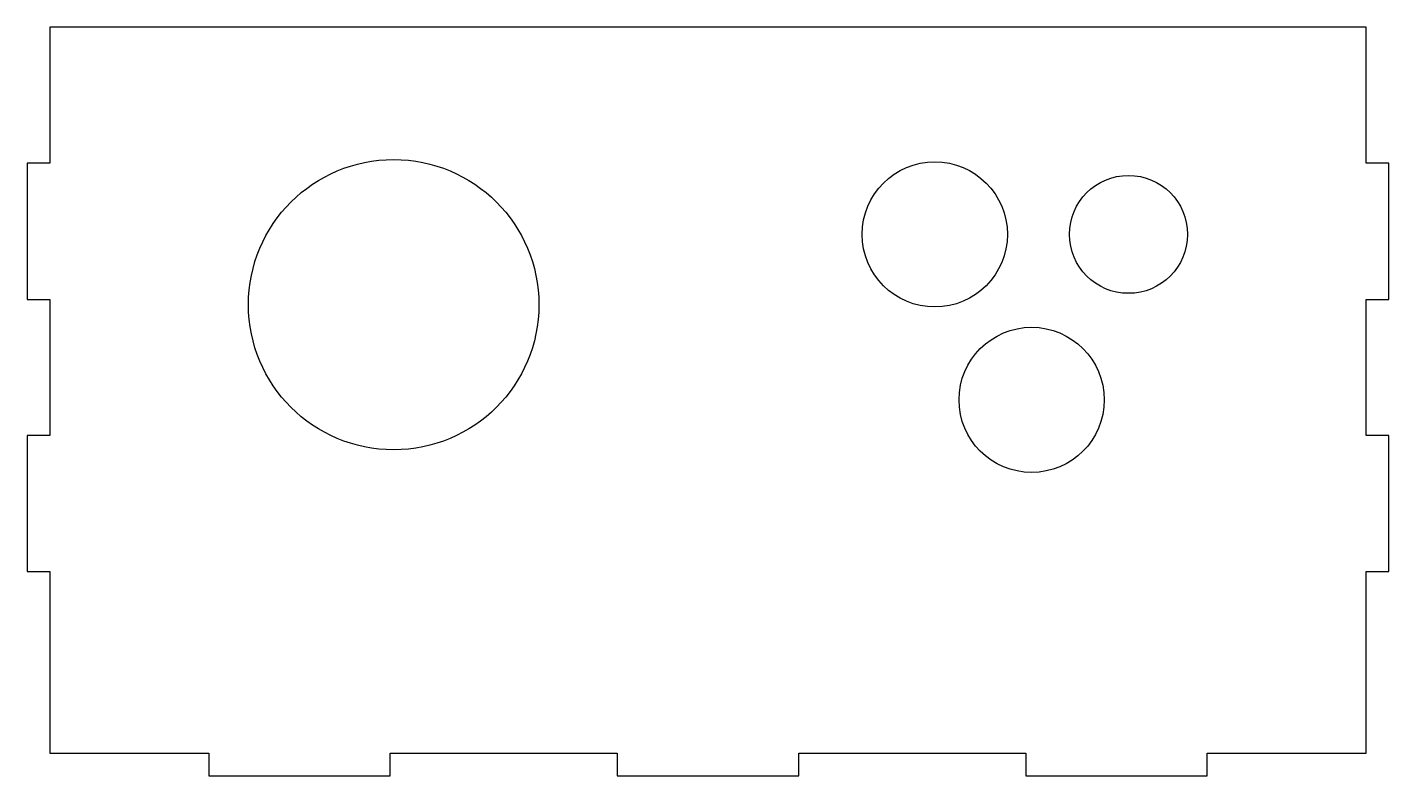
# Model space of a CAD drawing. Header units: inches. Extents: x -7.5 to 0, y 0 to 4.12.
import ezdxf

# ---------------------------------------------------------------- set-up
doc = ezdxf.new("R2010")
doc.units = ezdxf.units.IN
doc.layers.get('0').update_dxf_attribs({"linetype": 'CONTINUOUS'})

msp = doc.modelspace()

# ---------------------------------------------------------------- linework, layer by layer
msp.add_lwpolyline([(-6.5, 0.125), (-6.5, 0), (-5.5, 0), (-5.5, 0.125), (-4.25, 0.125), (-4.25, 0), (-3.25, 0), (-3.25, 0.125), (-2, 0.125), (-2, 0), (-1, 0), (-1, 0.125), (-0.125, 0.125), (-0.125, 1.125), (0, 1.125), (0, 1.875), (-0.125, 1.875), (-0.125, 2.625), (0, 2.625), (0, 3.375), (-0.125, 3.375), (-0.125, 4.125), (-7.375, 4.125), (-7.375, 3.375), (-7.5, 3.375), (-7.5, 2.625), (-7.375, 2.625), (-7.375, 1.875), (-7.5, 1.875), (-7.5, 1.125), (-7.375, 1.125), (-7.375, 0.125)], close=True)
for centre, radius in [((-5.4814, 2.5961), 0.8), ((-2.5007, 2.9836), 0.4), ((-1.4338, 2.9836), 0.325), ((-1.9672, 2.0715), 0.4)]:
    msp.add_circle(centre, radius)

doc.saveas('drawing.dxf')
